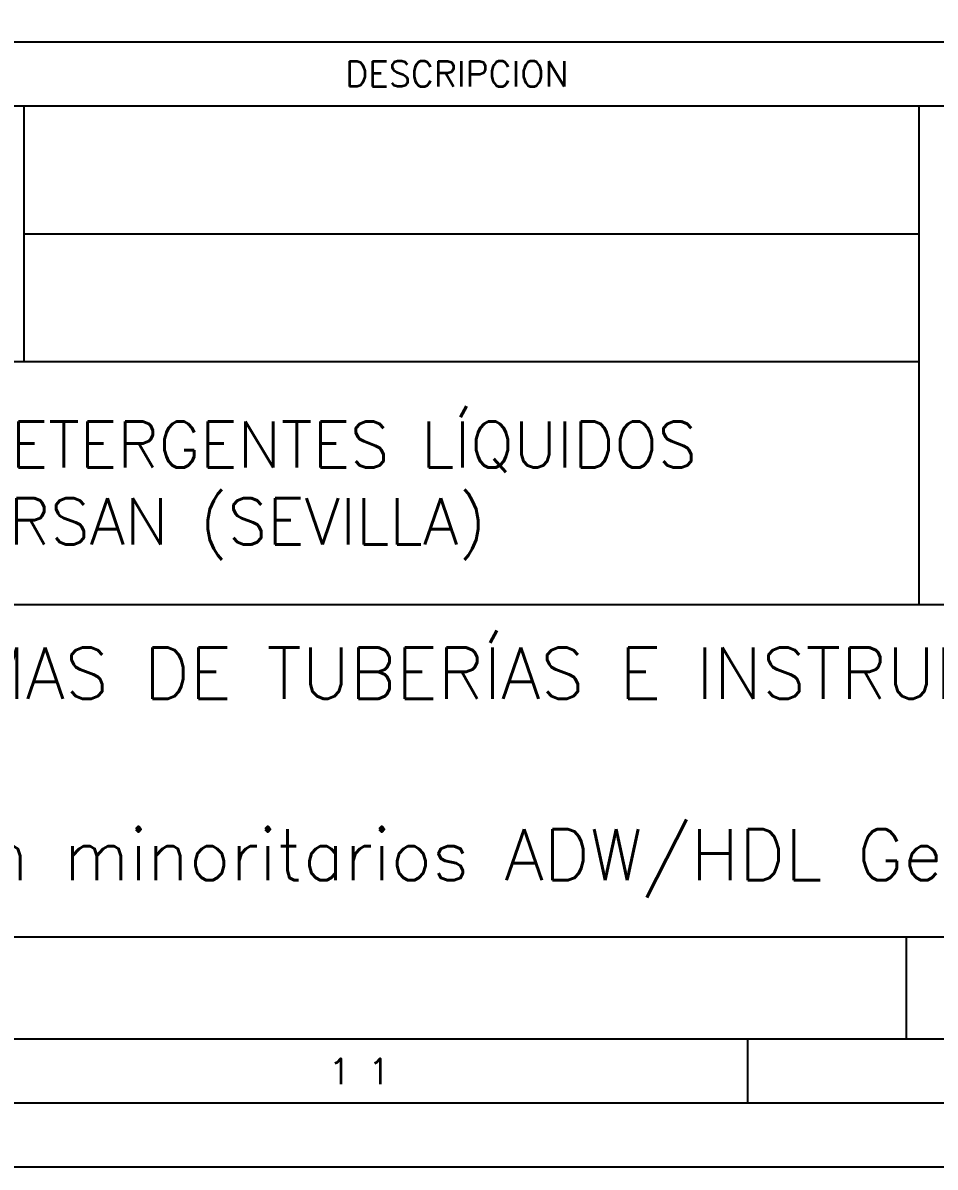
# Model space of a CAD drawing. Header units: millimetres. Extents: x 26 to 446, y 12 to 308.
# Drawn here: x 378.88 to 414.52, y 11.8 to 56.49 of the extents above; entities that cross this region are included whole.
import ezdxf

# ---------------------------------------------------------------- set-up
doc = ezdxf.new("R2010")
doc.units = ezdxf.units.MM
doc.layers.add('CAJETIN', color=1, linetype='Continuous')
doc.layers.add('FORMATO', color=7, linetype='Continuous')
doc.styles.add('PY', font='ROMANS.shx')

# ---------------------------------------------------------------- blocks, each defined once
blk = doc.blocks.new('MARCO-A1')
at = {"layer": 'FORMATO', "color": 5}
blk.add_line((762.583, 10), (762.583, 5), dxfattribs=at)
at = {"layer": 'FORMATO', "color": 1}
blk.add_lwpolyline([(0, 594), (841, 594), (841, 0), (0, 0)], close=True, dxfattribs=at)
at = {"layer": 'FORMATO', "color": 5}
blk.add_lwpolyline([(5, 589), (836, 589), (836, 5), (5, 5)], close=True, dxfattribs=at)
at = {"layer": 'FORMATO', "color": 8, "linetype": 'Continuous'}
blk.add_lwpolyline([(10, 584), (831, 584), (831, 10), (10, 10)], close=True, dxfattribs=at)
at = {"layer": 'FORMATO', "color": 1, "style": 'PY'}
blk.add_text('1 1', height=2, dxfattribs=at).set_placement((729.829, 6.5))

msp = doc.modelspace()

# ---------------------------------------------------------------- linework, layer by layer
at = {"layer": 'CAJETIN', "color": 5}
msp.add_line((351.462, 55.75), (441.356, 55.75), dxfattribs=at)
at = {"layer": 'CAJETIN', "color": 8, "linetype": 'Continuous'}
for p, q in [((351.462, 53.253), (441.356, 53.253)), ((378.93, 43.265), (378.93, 53.253)), ((413.889, 33.776), (413.889, 53.253)), ((378.93, 48.259), (413.889, 48.259)), ((351.462, 43.265), (413.889, 43.265)), ((351.462, 33.776), (441.356, 33.776)), ((351.462, 20.792), (441.356, 20.792)), ((351.462, 20.792), (441.356, 20.792))]:
    msp.add_line(p, q, dxfattribs=at)
at = {"layer": 'CAJETIN', "color": 8}
msp.add_line((413.389, 20.792), (413.389, 16.796), dxfattribs=at)
msp.add_line((413.389, 20.792), (413.389, 16.796), dxfattribs=at)

# ---------------------------------------------------------------- block references
at = {"xscale": 0.499409123998651, "yscale": 0.499409123998651, "zscale": 0.499409123998651}
msp.add_blockref('MARCO-A1', (26.347, 11.802), dxfattribs=at)

# ---------------------------------------------------------------- texts
at = {"layer": 'CAJETIN', "color": 1, "style": 'PY'}
msp.add_text('DESCRIPCION', height=0.99882, dxfattribs=at).set_placement((391.465, 54.002))
at = {"layer": 'CAJETIN', "color": 5, "attachment_point": 5, "style": 'PY'}
for s, insert, char_height, width in [('PLANTA DE DETERGENTES LÍQUIDOS\\PEN PERSAN (SEVILLA)', (383.917, 38.223), 1.79787, 79.06835), ('DIAGRAMAS DE TUBERÍAS E INSTRUMENTOS', (396.409, 31.095), 1.99764, 88.63238), ('Dosificación minoritarios ADW/HDL Gel R-41/42', (396.409, 23.669), 1.99764, 88.63238)]:
    msp.add_mtext(s, dxfattribs=dict(at, insert=insert, char_height=char_height, width=width))

doc.saveas('drawing.dxf')
